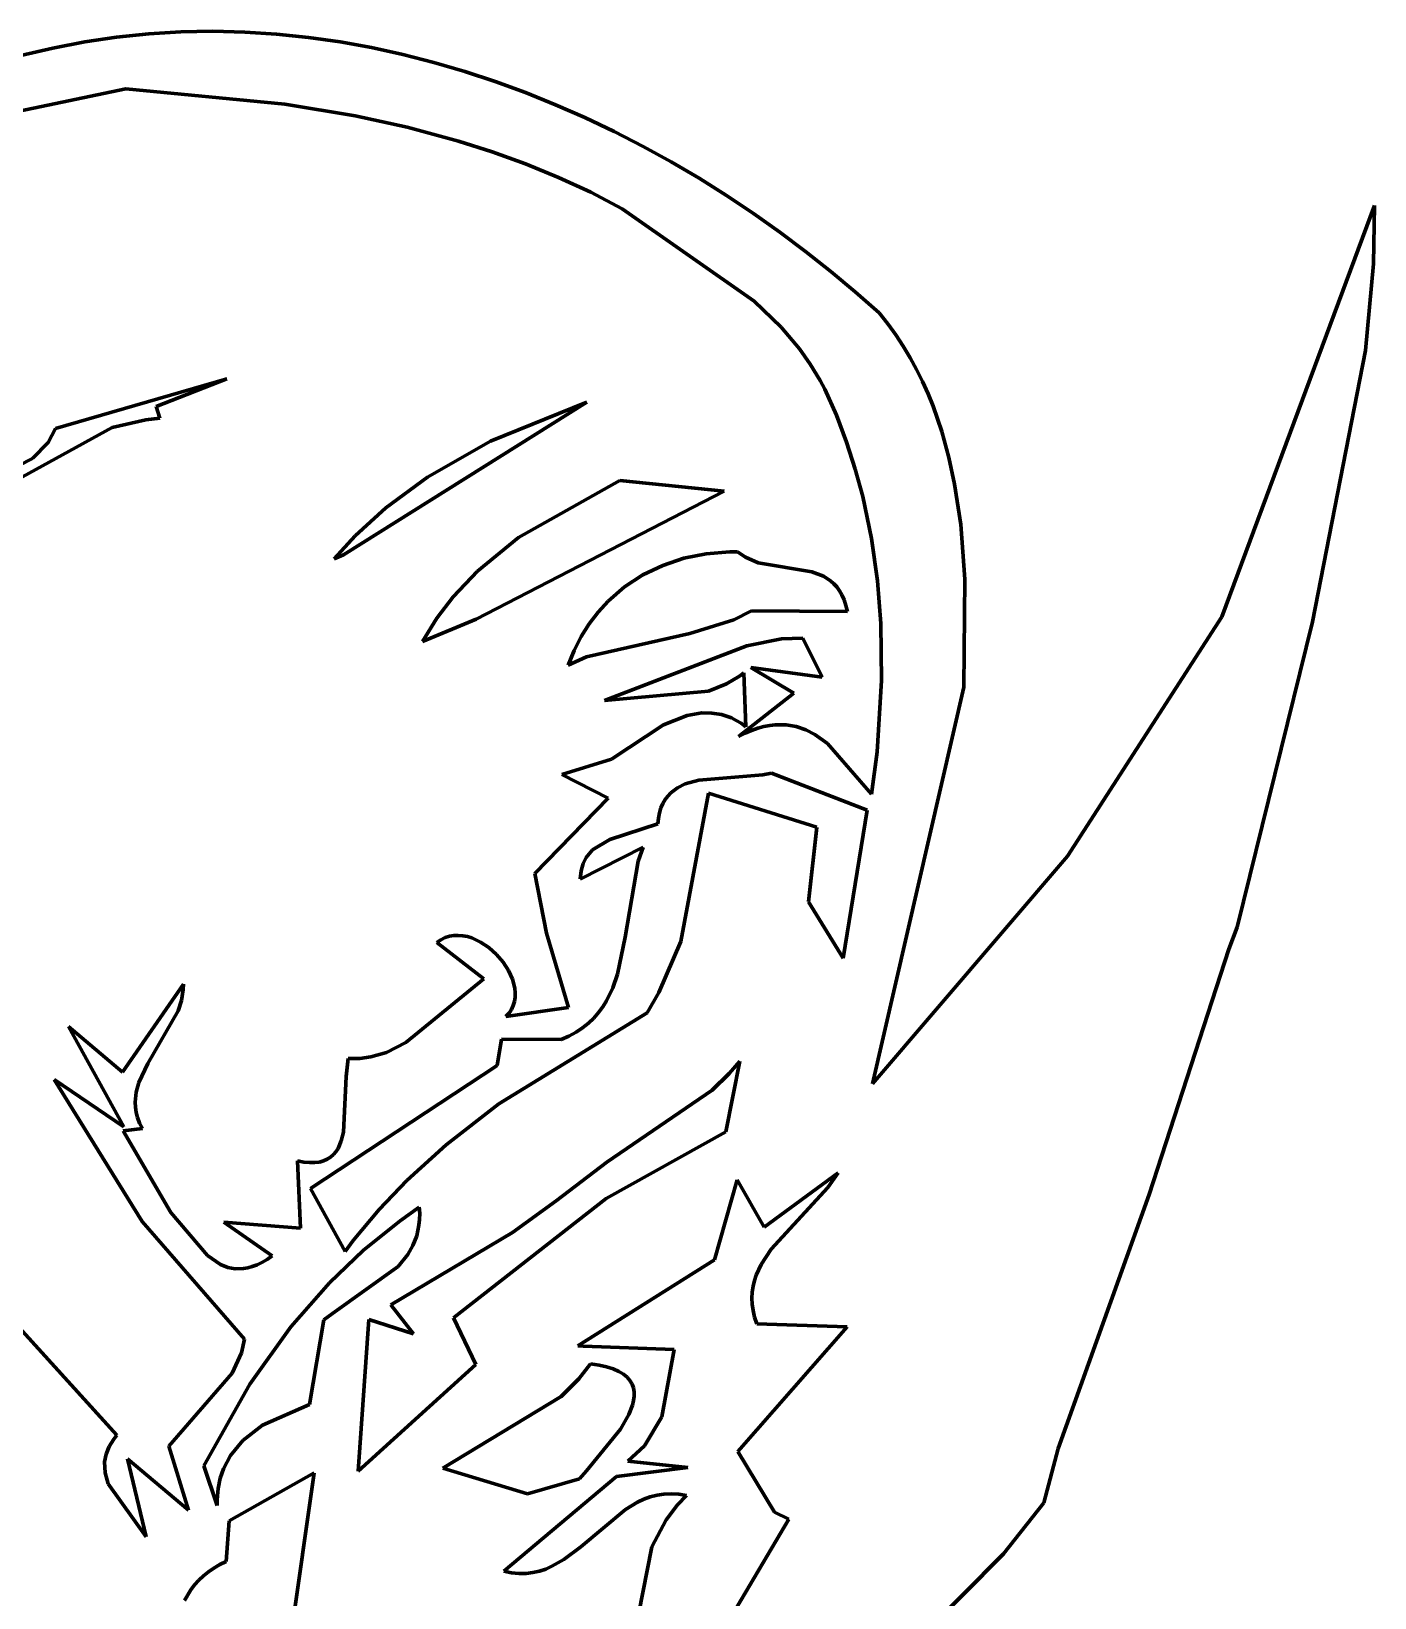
# Model space of a CAD drawing. Header units: millimetres. Extents: x 0 to 12.5, y 0 to 16.2.
# Drawn here: x 5.05 to 5.933, y 10.678 to 11.709 of the extents above; entities that cross this region are included whole.
import ezdxf

# ---------------------------------------------------------------- set-up
doc = ezdxf.new("R2010")
doc.units = ezdxf.units.MM
doc.layers.add('color#010101ff', color=7, linetype='CONTINUOUS', lineweight=100)
doc.layers.add('color#ffffffff', color=7, linetype='CONTINUOUS', lineweight=100)

msp = doc.modelspace()

# ---------------------------------------------------------------- linework, layer by layer
at = {"layer": 'color#010101ff'}
for p, q in [((5.0851, 11.7017), (5.1061, 11.7048)), ((5.1061, 11.7048), (5.1272, 11.707)), ((5.1272, 11.707), (5.1483, 11.7082)), ((5.1483, 11.7082), (5.1693, 11.7086)), ((5.1693, 11.7086), (5.1903, 11.7081)), ((5.1903, 11.7081), (5.2113, 11.7067)), ((5.2113, 11.7067), (5.2322, 11.7046)), ((5.2322, 11.7046), (5.253, 11.7016)), ((5.0431, 11.6926), (5.0641, 11.6976)), ((5.0641, 11.6976), (5.0851, 11.7017)), ((5.253, 11.7016), (5.2737, 11.6979)), ((5.2737, 11.6979), (5.2943, 11.6934)), ((5.2943, 11.6934), (5.3147, 11.6881)), ((5.3147, 11.6881), (5.335, 11.6822)), ((5.335, 11.6822), (5.355, 11.6756)), ((5.355, 11.6756), (5.3749, 11.6683)), ((5.1121, 11.6707), (5.042, 11.656)), ((5.2167, 11.6607), (5.1121, 11.6707)), ((5.3749, 11.6683), (5.3946, 11.6603)), ((5.2629, 11.653), (5.2167, 11.6607)), ((5.2971, 11.6456), (5.2629, 11.653)), ((5.3946, 11.6603), (5.414, 11.6518)), ((5.3309, 11.6364), (5.2971, 11.6456)), ((5.414, 11.6518), (5.4332, 11.6426)), ((5.3531, 11.6293), (5.3309, 11.6364)), ((5.4332, 11.6426), (5.4522, 11.6329)), ((5.4522, 11.6329), (5.4708, 11.6227)), ((5.375, 11.6214), (5.3531, 11.6293)), ((5.4708, 11.6227), (5.4891, 11.6119)), ((5.3966, 11.6125), (5.375, 11.6214)), ((5.4178, 11.6027), (5.3966, 11.6125)), ((5.4891, 11.6119), (5.5071, 11.6005)), ((5.4386, 11.5919), (5.4178, 11.6027)), ((5.5253, 11.5311), (5.4386, 11.5919)), ((5.5071, 11.6005), (5.5248, 11.5888)), ((5.8328, 11.3234), (5.9333, 11.594)), ((5.9333, 11.594), (5.9326, 11.5557)), ((5.5248, 11.5888), (5.5421, 11.5765)), ((5.5421, 11.5765), (5.5591, 11.5638)), ((5.5591, 11.5638), (5.5756, 11.5507)), ((5.5756, 11.5507), (5.5917, 11.5372)), ((5.9326, 11.5557), (5.9272, 11.4986)), ((5.5431, 11.5139), (5.5253, 11.5311)), ((5.5917, 11.5372), (5.6074, 11.5233)), ((5.6074, 11.5233), (5.6131, 11.5162)), ((5.555, 11.4997), (5.5431, 11.5139)), ((5.6131, 11.5162), (5.6184, 11.509)), ((5.6184, 11.509), (5.6233, 11.5015)), ((5.5622, 11.4896), (5.555, 11.4997)), ((5.6233, 11.5015), (5.6279, 11.4939)), ((5.9272, 11.4986), (5.8924, 11.3201)), ((5.5688, 11.4788), (5.5622, 11.4896)), ((5.6279, 11.4939), (5.6321, 11.4861)), ((5.0658, 11.4474), (5.1785, 11.4799)), ((5.1785, 11.4799), (5.1321, 11.4617)), ((5.5717, 11.4732), (5.5688, 11.4788)), ((5.6321, 11.4861), (5.636, 11.4782)), ((5.636, 11.4782), (5.6396, 11.4701)), ((5.5794, 11.456), (5.5717, 11.4732)), ((5.6396, 11.4701), (5.643, 11.462)), ((5.1321, 11.4617), (5.1344, 11.4542)), ((5.4152, 11.4646), (5.2553, 11.3643)), ((5.352, 11.439), (5.4152, 11.4646)), ((5.643, 11.462), (5.6487, 11.4453)), ((5.1032, 11.4479), (5.0161, 11.4002)), ((5.061, 11.4381), (5.0658, 11.4474)), ((5.1252, 11.4531), (5.1032, 11.4479)), ((5.1344, 11.4542), (5.1252, 11.4531)), ((5.586, 11.4384), (5.5794, 11.456)), ((5.0508, 11.4276), (5.061, 11.4381)), ((5.3104, 11.4154), (5.352, 11.439)), ((5.5918, 11.4206), (5.586, 11.4384)), ((5.6487, 11.4453), (5.6534, 11.4282)), ((5.0081, 11.4057), (5.0508, 11.4276)), ((5.6534, 11.4282), (5.6571, 11.4107)), ((5.5967, 11.4025), (5.5918, 11.4206)), ((5.283, 11.3952), (5.3104, 11.4154)), ((5.5056, 11.4061), (5.3426, 11.3219)), ((5.3704, 11.3757), (5.4369, 11.4132)), ((5.4369, 11.4132), (5.5056, 11.4061)), ((5.6571, 11.4107), (5.6611, 11.3842)), ((5.6025, 11.375), (5.5967, 11.4025)), ((5.2629, 11.3768), (5.283, 11.3952)), ((5.2491, 11.3616), (5.2629, 11.3768)), ((5.3433, 11.3535), (5.3704, 11.3757)), ((5.6064, 11.3472), (5.6025, 11.375)), ((5.6611, 11.3842), (5.6638, 11.3483)), ((5.4791, 11.362), (5.4938, 11.3649)), ((5.4938, 11.3649), (5.5092, 11.3661)), ((5.5092, 11.3661), (5.5144, 11.3662)), ((5.5144, 11.3662), (5.5195, 11.3626)), ((5.2553, 11.3643), (5.2491, 11.3616)), ((5.4521, 11.351), (5.4652, 11.3573)), ((5.4652, 11.3573), (5.4791, 11.362)), ((5.5195, 11.3626), (5.5279, 11.359)), ((5.5279, 11.359), (5.5632, 11.353)), ((5.3273, 11.3365), (5.3433, 11.3535)), ((5.4401, 11.3431), (5.4521, 11.351)), ((5.5632, 11.353), (5.5709, 11.3501)), ((5.5709, 11.3501), (5.5755, 11.3471)), ((5.5755, 11.3471), (5.5776, 11.3452)), ((5.5776, 11.3452), (5.5796, 11.3431)), ((5.6086, 11.3191), (5.6064, 11.3472)), ((5.6638, 11.3483), (5.6632, 11.2772)), ((5.3166, 11.3225), (5.3273, 11.3365)), ((5.4227, 11.3266), (5.4292, 11.3337)), ((5.4292, 11.3337), (5.4401, 11.3431)), ((5.5796, 11.3431), (5.5813, 11.3406)), ((5.5813, 11.3406), (5.5829, 11.3378)), ((5.5829, 11.3378), (5.5844, 11.3346)), ((5.5844, 11.3346), (5.5856, 11.331)), ((5.4167, 11.3188), (5.4227, 11.3266)), ((5.5236, 11.3274), (5.5119, 11.3214)), ((5.5866, 11.327), (5.5236, 11.3274)), ((5.5856, 11.331), (5.5866, 11.327)), ((5.7314, 11.1659), (5.8328, 11.3234)), ((5.3073, 11.3073), (5.3166, 11.3225)), ((5.3426, 11.3219), (5.3073, 11.3073)), ((5.4115, 11.3104), (5.4167, 11.3188)), ((5.5119, 11.3214), (5.483, 11.3124)), ((5.6091, 11.2815), (5.6086, 11.3191)), ((5.8924, 11.3201), (5.8428, 11.1193)), ((5.4069, 11.3013), (5.4115, 11.3104)), ((5.483, 11.3124), (5.415, 11.2971)), ((5.4268, 11.2684), (5.5205, 11.3044)), ((5.5205, 11.3044), (5.5433, 11.3089)), ((5.5433, 11.3089), (5.5572, 11.3095)), ((5.5572, 11.3095), (5.5701, 11.2838)), ((5.403, 11.2917), (5.4069, 11.3013)), ((5.415, 11.2971), (5.403, 11.2917)), ((5.5157, 11.2845), (5.5072, 11.2793)), ((5.5184, 11.2866), (5.5157, 11.2845)), ((5.5199, 11.2511), (5.5184, 11.2866)), ((5.5701, 11.2838), (5.523, 11.2901)), ((5.523, 11.2901), (5.5514, 11.2733)), ((5.4952, 11.2746), (5.4268, 11.2684)), ((5.5072, 11.2793), (5.4952, 11.2746)), ((5.5514, 11.2733), (5.515, 11.2448)), ((5.6632, 11.2772), (5.6031, 11.0163)), ((5.6061, 11.2347), (5.6091, 11.2815)), ((5.4315, 11.2298), (5.4656, 11.2524)), ((5.4656, 11.2524), (5.4813, 11.2586)), ((5.4813, 11.2586), (5.4909, 11.2602)), ((5.4909, 11.2602), (5.4974, 11.2601)), ((5.4974, 11.2601), (5.5038, 11.2591)), ((5.5038, 11.2591), (5.5103, 11.2569)), ((5.5103, 11.2569), (5.5135, 11.2553)), ((5.5135, 11.2553), (5.5167, 11.2534)), ((5.5167, 11.2534), (5.5199, 11.2511)), ((5.5277, 11.2501), (5.5316, 11.2512)), ((5.5316, 11.2512), (5.5355, 11.2519)), ((5.5355, 11.2519), (5.5392, 11.2524)), ((5.5392, 11.2524), (5.5463, 11.2523)), ((5.5463, 11.2523), (5.553, 11.2512)), ((5.553, 11.2512), (5.5592, 11.2491)), ((5.515, 11.2448), (5.5193, 11.2469)), ((5.5193, 11.2469), (5.5236, 11.2487)), ((5.5236, 11.2487), (5.5277, 11.2501)), ((5.5592, 11.2491), (5.5652, 11.2461)), ((5.5652, 11.2461), (5.5735, 11.2402)), ((5.5735, 11.2402), (5.6025, 11.2068)), ((5.6025, 11.2068), (5.6061, 11.2347)), ((5.3988, 11.2197), (5.4315, 11.2298)), ((5.5367, 11.2206), (5.531, 11.2196)), ((5.5995, 11.1963), (5.5367, 11.2206)), ((5.4293, 11.2042), (5.3988, 11.2197)), ((5.4749, 11.211), (5.4704, 11.2076)), ((5.48, 11.2135), (5.4749, 11.211)), ((5.4888, 11.2161), (5.48, 11.2135)), ((5.531, 11.2196), (5.4888, 11.2161)), ((5.381, 11.1546), (5.4293, 11.2042)), ((5.4653, 11.2006), (5.464, 11.1977)), ((5.4667, 11.2032), (5.4653, 11.2006)), ((5.4685, 11.2055), (5.4667, 11.2032)), ((5.4704, 11.2076), (5.4685, 11.2055)), ((5.4771, 11.1098), (5.4952, 11.2075)), ((5.4952, 11.2075), (5.5664, 11.185)), ((5.4623, 11.191), (5.4619, 11.1872)), ((5.463, 11.1946), (5.4623, 11.191)), ((5.464, 11.1977), (5.463, 11.1946)), ((5.5839, 11.0989), (5.5995, 11.1963)), ((5.4619, 11.1872), (5.4303, 11.177)), ((5.5664, 11.185), (5.561, 11.136)), ((5.4109, 11.1508), (5.4522, 11.172)), ((5.4189, 11.1702), (5.4148, 11.1652)), ((5.4303, 11.177), (5.4189, 11.1702)), ((5.4522, 11.172), (5.449, 11.1628)), ((5.4128, 11.1611), (5.4115, 11.1563)), ((5.4148, 11.1652), (5.4128, 11.1611)), ((5.449, 11.1628), (5.4405, 11.1128)), ((5.6031, 11.0163), (5.7314, 11.1659)), ((5.3887, 11.1154), (5.381, 11.1546)), ((5.4115, 11.1563), (5.4109, 11.1508)), ((5.561, 11.136), (5.5839, 11.0989)), ((5.8428, 11.1193), (5.8375, 11.1048)), ((5.3167, 11.1092), (5.3193, 11.111)), ((5.3475, 11.0854), (5.3167, 11.1092)), ((5.3193, 11.111), (5.3221, 11.1124)), ((5.3221, 11.1124), (5.3249, 11.1133)), ((5.3249, 11.1133), (5.3278, 11.1138)), ((5.3278, 11.1138), (5.3307, 11.1139)), ((5.3307, 11.1139), (5.3337, 11.1137)), ((5.3337, 11.1137), (5.3367, 11.1131)), ((5.3367, 11.1131), (5.3396, 11.1122)), ((5.3396, 11.1122), (5.3454, 11.1095)), ((5.3454, 11.1095), (5.3509, 11.1059)), ((5.4032, 11.0664), (5.3887, 11.1154)), ((5.4405, 11.1128), (5.4354, 11.0884)), ((5.4627, 11.0764), (5.4771, 11.1098)), ((5.3509, 11.1059), (5.3558, 11.1014)), ((5.3558, 11.1014), (5.3602, 11.0963)), ((5.8375, 11.1048), (5.7851, 10.9434)), ((5.3602, 11.0963), (5.3638, 11.0908)), ((5.3638, 11.0908), (5.3664, 11.085)), ((5.4354, 11.0884), (5.4323, 11.0793)), ((5.11, 11.0239), (5.15, 11.0818)), ((5.1499, 11.0782), (5.1488, 11.0711)), ((5.15, 11.0818), (5.1499, 11.0782)), ((5.2962, 11.0434), (5.3475, 11.0854)), ((5.3664, 11.085), (5.3679, 11.0791)), ((5.3679, 11.0791), (5.3681, 11.0762)), ((5.3681, 11.0762), (5.3681, 11.0733)), ((5.4323, 11.0793), (5.4282, 11.0709)), ((5.4549, 11.063), (5.4627, 11.0764)), ((5.1488, 11.0711), (5.1466, 11.0643)), ((5.362, 11.0605), (5.4032, 11.0664)), ((5.3669, 11.0678), (5.3657, 11.0652)), ((5.3677, 11.0705), (5.3669, 11.0678)), ((5.3681, 11.0733), (5.3677, 11.0705)), ((5.4257, 11.0669), (5.4229, 11.0631)), ((5.4282, 11.0709), (5.4257, 11.0669)), ((5.1466, 11.0643), (5.1266, 11.0296)), ((5.3573, 11.0032), (5.4549, 11.063)), ((5.3641, 11.0627), (5.362, 11.0605)), ((5.3657, 11.0652), (5.3641, 11.0627)), ((5.4163, 11.0562), (5.4125, 11.0531)), ((5.4198, 11.0595), (5.4163, 11.0562)), ((5.4229, 11.0631), (5.4198, 11.0595)), ((5.1109, 10.9879), (5.0745, 11.054)), ((5.0745, 11.054), (5.11, 11.0239)), ((5.3592, 11.0457), (5.3564, 11.0283)), ((5.3983, 11.0454), (5.3592, 11.0457)), ((5.4035, 11.0477), (5.3983, 11.0454)), ((5.4082, 11.0503), (5.4035, 11.0477)), ((5.4125, 11.0531), (5.4082, 11.0503)), ((5.2732, 11.0339), (5.2835, 11.0369)), ((5.2835, 11.0369), (5.2962, 11.0434)), ((5.1266, 11.0296), (5.1207, 11.0172)), ((5.3564, 11.0283), (5.2335, 10.9474)), ((5.2571, 11.0211), (5.2583, 11.0329)), ((5.2583, 11.0329), (5.2659, 11.0329)), ((5.2659, 11.0329), (5.2732, 11.0339)), ((5.5067, 10.9847), (5.5158, 11.0312)), ((5.5158, 11.0312), (5.5089, 11.0231)), ((5.1228, 10.9256), (5.0649, 11.019)), ((5.0649, 11.019), (5.1109, 10.9879)), ((5.1207, 11.0172), (5.1189, 11.0108)), ((5.2553, 10.9845), (5.2571, 11.0211)), ((5.5089, 11.0231), (5.4976, 11.012)), ((5.1189, 11.0108), (5.1183, 11.0042)), ((5.1183, 11.0042), (5.1185, 11.0009)), ((5.4976, 11.012), (5.4285, 10.9648)), ((5.1185, 11.0009), (5.119, 10.9974)), ((5.119, 10.9974), (5.1199, 10.994)), ((5.1199, 10.994), (5.1212, 10.9904)), ((5.3227, 10.9762), (5.3573, 11.0032)), ((4.9255, 10.9837), (5.1063, 10.7852)), ((5.123, 10.9868), (5.1103, 10.9854)), ((5.1103, 10.9854), (5.1417, 10.9317)), ((5.1212, 10.9904), (5.123, 10.9868)), ((5.2538, 10.9788), (5.2553, 10.9845)), ((5.4279, 10.9409), (5.5067, 10.9847)), ((5.2503, 10.9716), (5.2517, 10.9738)), ((5.2517, 10.9738), (5.2538, 10.9788)), ((5.2968, 10.9526), (5.3227, 10.9762)), ((5.2269, 10.9212), (5.2251, 10.9655)), ((5.2251, 10.9655), (5.2292, 10.9648)), ((5.2292, 10.9648), (5.233, 10.9644)), ((5.233, 10.9644), (5.2364, 10.9644)), ((5.2364, 10.9644), (5.2395, 10.9648)), ((5.2395, 10.9648), (5.2422, 10.9656)), ((5.2422, 10.9656), (5.2446, 10.9666)), ((5.2446, 10.9666), (5.2468, 10.968)), ((5.2468, 10.968), (5.2487, 10.9697)), ((5.2487, 10.9697), (5.2503, 10.9716)), ((5.4285, 10.9648), (5.3951, 10.9392)), ((5.2787, 10.9335), (5.2968, 10.9526)), ((5.5142, 10.9531), (5.4993, 10.9004)), ((5.5318, 10.922), (5.5142, 10.9531)), ((5.5806, 10.9576), (5.5318, 10.922)), ((5.5737, 10.948), (5.5806, 10.9576)), ((5.2335, 10.9474), (5.2563, 10.9059)), ((5.5365, 10.9076), (5.5737, 10.948)), ((5.7851, 10.9434), (5.7252, 10.7764)), ((5.2617, 10.9131), (5.2787, 10.9335)), ((5.3051, 10.9351), (5.2925, 10.9262)), ((5.3054, 10.9309), (5.3051, 10.9351)), ((5.3275, 10.8623), (5.4279, 10.9409)), ((5.3951, 10.9392), (5.3664, 10.9185)), ((5.1901, 10.8482), (5.1228, 10.9256)), ((5.1417, 10.9317), (5.1658, 10.9034)), ((5.2084, 10.903), (5.1765, 10.9253)), ((5.1765, 10.9253), (5.2269, 10.9212)), ((5.2925, 10.9262), (5.2684, 10.9068)), ((5.3034, 10.9162), (5.3049, 10.9232)), ((5.3049, 10.9232), (5.3053, 10.927)), ((5.3053, 10.927), (5.3054, 10.9309)), ((5.2563, 10.9059), (5.2617, 10.9131)), ((5.3664, 10.9185), (5.2863, 10.8709)), ((5.3009, 10.9098), (5.3034, 10.9162)), ((5.1658, 10.9034), (5.1744, 10.8973)), ((5.205, 10.9007), (5.2084, 10.903)), ((5.2684, 10.9068), (5.2461, 10.8854)), ((5.2911, 10.896), (5.2975, 10.9039)), ((5.2975, 10.9039), (5.3009, 10.9098)), ((5.5299, 10.8975), (5.5365, 10.9076)), ((5.1744, 10.8973), (5.1791, 10.8955)), ((5.1791, 10.8955), (5.1841, 10.8945)), ((5.1841, 10.8945), (5.1895, 10.8947)), ((5.1895, 10.8947), (5.1924, 10.8952)), ((5.1924, 10.8952), (5.1953, 10.896)), ((5.1953, 10.896), (5.1984, 10.8972)), ((5.1984, 10.8972), (5.2016, 10.8987)), ((5.2016, 10.8987), (5.205, 10.9007)), ((5.248, 10.8651), (5.2911, 10.896)), ((5.4993, 10.9004), (5.4094, 10.8438)), ((5.5267, 10.8905), (5.5299, 10.8975)), ((5.2461, 10.8854), (5.2207, 10.8565)), ((5.524, 10.8793), (5.5246, 10.8831)), ((5.5246, 10.8831), (5.5255, 10.8869)), ((5.5255, 10.8869), (5.5267, 10.8905)), ((5.2863, 10.8709), (5.3013, 10.8518)), ((5.5238, 10.8753), (5.524, 10.8793)), ((5.524, 10.8713), (5.5238, 10.8753)), ((5.5246, 10.8671), (5.524, 10.8713)), ((5.233, 10.8053), (5.2424, 10.8611)), ((5.2424, 10.8611), (5.248, 10.8651)), ((5.2719, 10.8613), (5.2648, 10.7614)), ((5.3013, 10.8518), (5.2719, 10.8613)), ((5.3423, 10.8317), (5.3275, 10.8623)), ((5.5256, 10.8628), (5.5246, 10.8671)), ((5.5271, 10.8584), (5.5256, 10.8628)), ((5.2207, 10.8565), (5.1937, 10.8188)), ((5.5145, 10.7744), (5.5865, 10.8565)), ((5.5865, 10.8565), (5.5271, 10.8584)), ((5.1821, 10.8259), (5.1882, 10.8393)), ((5.1882, 10.8393), (5.1901, 10.8482)), ((5.4094, 10.8438), (5.4129, 10.8436)), ((5.4129, 10.8436), (5.4727, 10.8414)), ((5.4727, 10.8414), (5.4645, 10.7972)), ((5.2648, 10.7614), (5.3423, 10.8317)), ((5.4177, 10.8321), (5.41, 10.8221)), ((5.4233, 10.8312), (5.4177, 10.8321)), ((5.4283, 10.83), (5.4233, 10.8312)), ((5.4326, 10.8287), (5.4283, 10.83)), ((5.1405, 10.7779), (5.1821, 10.8259)), ((5.1937, 10.8188), (5.1635, 10.765)), ((5.41, 10.8221), (5.3983, 10.8105)), ((5.4363, 10.827), (5.4326, 10.8287)), ((5.4393, 10.8252), (5.4363, 10.827)), ((5.4417, 10.8232), (5.4393, 10.8252)), ((5.4436, 10.821), (5.4417, 10.8232)), ((5.445, 10.8187), (5.4436, 10.821)), ((5.4459, 10.8162), (5.445, 10.8187)), ((5.3983, 10.8105), (5.3206, 10.7635)), ((5.4464, 10.8135), (5.4459, 10.8162)), ((5.446, 10.8079), (5.4464, 10.8108)), ((5.4464, 10.8108), (5.4464, 10.8135)), ((5.2019, 10.7917), (5.233, 10.8053)), ((5.4373, 10.7892), (5.4428, 10.7988)), ((5.4428, 10.7988), (5.4453, 10.8049)), ((5.4453, 10.8049), (5.446, 10.8079)), ((5.189, 10.7816), (5.2019, 10.7917)), ((5.415, 10.7616), (5.4373, 10.7892)), ((5.4645, 10.7972), (5.4532, 10.7781)), ((5.1011, 10.7776), (5.0992, 10.7726)), ((5.1043, 10.7826), (5.1011, 10.7776)), ((5.1063, 10.7852), (5.1043, 10.7826)), ((5.1534, 10.7359), (5.1405, 10.7779)), ((5.1809, 10.7717), (5.189, 10.7816)), ((5.4532, 10.7781), (5.4423, 10.768)), ((5.0992, 10.7726), (5.0982, 10.7676)), ((5.0982, 10.7676), (5.0985, 10.7603)), ((5.1254, 10.7182), (5.1132, 10.7696)), ((5.1132, 10.7696), (5.1534, 10.7359)), ((5.1764, 10.7631), (5.1809, 10.7717)), ((5.4423, 10.768), (5.4816, 10.7639)), ((5.5386, 10.7346), (5.5145, 10.7744)), ((5.7252, 10.7764), (5.7157, 10.7407)), ((5.0985, 10.7603), (5.1005, 10.7531)), ((5.1635, 10.765), (5.1722, 10.7388)), ((5.1728, 10.75), (5.1742, 10.7568)), ((5.1742, 10.7568), (5.1764, 10.7631)), ((5.2359, 10.7603), (5.18, 10.7289)), ((5.2174, 10.6298), (5.2359, 10.7603)), ((5.3206, 10.7635), (5.3762, 10.7465)), ((5.4347, 10.758), (5.3607, 10.6957)), ((5.4105, 10.7564), (5.415, 10.7616)), ((5.4816, 10.7639), (5.4347, 10.758)), ((5.1005, 10.7531), (5.1254, 10.7182)), ((5.1722, 10.7426), (5.1728, 10.75)), ((5.3762, 10.7465), (5.4105, 10.7564)), ((5.4614, 10.7457), (5.466, 10.7464)), ((5.466, 10.7464), (5.4707, 10.7466)), ((5.4707, 10.7466), (5.4757, 10.7464)), ((5.4757, 10.7464), (5.4808, 10.7455)), ((5.1722, 10.7388), (5.1722, 10.7426)), ((5.4113, 10.7118), (5.4406, 10.7363)), ((5.4406, 10.7363), (5.4486, 10.741)), ((5.4486, 10.741), (5.4527, 10.743)), ((5.4527, 10.743), (5.457, 10.7445)), ((5.457, 10.7445), (5.4614, 10.7457)), ((5.4749, 10.7393), (5.4674, 10.7294)), ((5.4808, 10.7455), (5.4749, 10.7393)), ((5.7157, 10.7407), (5.6892, 10.707)), ((5.18, 10.7289), (5.1781, 10.702)), ((5.4674, 10.7294), (5.4581, 10.7117)), ((5.4916, 10.6343), (5.5481, 10.7298)), ((5.5481, 10.7298), (5.5386, 10.7346)), ((5.4001, 10.7034), (5.4113, 10.7118)), ((5.4581, 10.7117), (5.4431, 10.6365)), ((5.6892, 10.707), (5.5738, 10.5911)), ((5.1664, 10.6952), (5.1631, 10.6926)), ((5.17, 10.6977), (5.1664, 10.6952)), ((5.1739, 10.7), (5.17, 10.6977)), ((5.1781, 10.702), (5.1739, 10.7)), ((5.3607, 10.6957), (5.3658, 10.6946)), ((5.3797, 10.6947), (5.3841, 10.6957)), ((5.3841, 10.6957), (5.3882, 10.6971)), ((5.3882, 10.6971), (5.3923, 10.6989)), ((5.3923, 10.6989), (5.4001, 10.7034)), ((5.1573, 10.6867), (5.1549, 10.6834)), ((5.1601, 10.6897), (5.1573, 10.6867)), ((5.1631, 10.6926), (5.1601, 10.6897)), ((5.3658, 10.6946), (5.3706, 10.6941)), ((5.3706, 10.6941), (5.3753, 10.6942)), ((5.3753, 10.6942), (5.3797, 10.6947)), ((5.1549, 10.6834), (5.1507, 10.6765))]:
    msp.add_line(p, q, dxfattribs=at)
at = {"layer": 'color#ffffffff'}
for p, q in [((5.1061, 11.7048), (5.0851, 11.7017)), ((5.1272, 11.707), (5.1061, 11.7048)), ((5.1483, 11.7082), (5.1272, 11.707)), ((5.1693, 11.7086), (5.1483, 11.7082)), ((5.1903, 11.7081), (5.1693, 11.7086)), ((5.2113, 11.7067), (5.1903, 11.7081)), ((5.2322, 11.7046), (5.2113, 11.7067)), ((5.253, 11.7016), (5.2322, 11.7046)), ((5.0641, 11.6976), (5.0431, 11.6926)), ((5.0851, 11.7017), (5.0641, 11.6976)), ((5.2737, 11.6979), (5.253, 11.7016)), ((5.2943, 11.6934), (5.2737, 11.6979)), ((5.3147, 11.6881), (5.2943, 11.6934)), ((5.335, 11.6822), (5.3147, 11.6881)), ((5.355, 11.6756), (5.335, 11.6822)), ((5.3749, 11.6683), (5.355, 11.6756)), ((5.042, 11.656), (5.1121, 11.6707)), ((5.1121, 11.6707), (5.2167, 11.6607)), ((5.3946, 11.6603), (5.3749, 11.6683)), ((5.2167, 11.6607), (5.2629, 11.653)), ((5.2629, 11.653), (5.2971, 11.6456)), ((5.414, 11.6518), (5.3946, 11.6603)), ((5.2971, 11.6456), (5.3309, 11.6364)), ((5.4332, 11.6426), (5.414, 11.6518)), ((5.3309, 11.6364), (5.3531, 11.6293)), ((5.4522, 11.6329), (5.4332, 11.6426)), ((5.4708, 11.6227), (5.4522, 11.6329)), ((5.3531, 11.6293), (5.375, 11.6214)), ((5.4891, 11.6119), (5.4708, 11.6227)), ((5.375, 11.6214), (5.3966, 11.6125)), ((5.3966, 11.6125), (5.4178, 11.6027)), ((5.5071, 11.6005), (5.4891, 11.6119)), ((5.4178, 11.6027), (5.4386, 11.5919)), ((5.4386, 11.5919), (5.5253, 11.5311)), ((5.5248, 11.5888), (5.5071, 11.6005)), ((5.9333, 11.594), (5.8328, 11.3234)), ((5.9326, 11.5557), (5.9333, 11.594)), ((5.5421, 11.5765), (5.5248, 11.5888)), ((5.5591, 11.5638), (5.5421, 11.5765)), ((5.5756, 11.5507), (5.5591, 11.5638)), ((5.5917, 11.5372), (5.5756, 11.5507)), ((5.9272, 11.4986), (5.9326, 11.5557)), ((5.5253, 11.5311), (5.5431, 11.5139)), ((5.6074, 11.5233), (5.5917, 11.5372)), ((5.6131, 11.5162), (5.6074, 11.5233)), ((5.5431, 11.5139), (5.555, 11.4997)), ((5.6184, 11.509), (5.6131, 11.5162)), ((5.6233, 11.5015), (5.6184, 11.509)), ((5.555, 11.4997), (5.5622, 11.4896)), ((5.6279, 11.4939), (5.6233, 11.5015)), ((5.8924, 11.3201), (5.9272, 11.4986)), ((5.5622, 11.4896), (5.5688, 11.4788)), ((5.6321, 11.4861), (5.6279, 11.4939)), ((5.1785, 11.4799), (5.0658, 11.4474)), ((5.1321, 11.4617), (5.1785, 11.4799)), ((5.5688, 11.4788), (5.5717, 11.4732)), ((5.636, 11.4782), (5.6321, 11.4861)), ((5.6396, 11.4701), (5.636, 11.4782)), ((5.5717, 11.4732), (5.5794, 11.456)), ((5.643, 11.462), (5.6396, 11.4701)), ((5.1344, 11.4542), (5.1321, 11.4617)), ((5.2553, 11.3643), (5.4152, 11.4646)), ((5.4152, 11.4646), (5.352, 11.439)), ((5.6487, 11.4453), (5.643, 11.462)), ((5.0161, 11.4002), (5.1032, 11.4479)), ((5.0658, 11.4474), (5.061, 11.4381)), ((5.1032, 11.4479), (5.1252, 11.4531)), ((5.1252, 11.4531), (5.1344, 11.4542)), ((5.5794, 11.456), (5.586, 11.4384)), ((5.061, 11.4381), (5.0508, 11.4276)), ((5.352, 11.439), (5.3104, 11.4154)), ((5.586, 11.4384), (5.5918, 11.4206)), ((5.6534, 11.4282), (5.6487, 11.4453)), ((5.0508, 11.4276), (5.0081, 11.4057)), ((5.6571, 11.4107), (5.6534, 11.4282)), ((5.5918, 11.4206), (5.5967, 11.4025)), ((5.3104, 11.4154), (5.283, 11.3952)), ((5.3426, 11.3219), (5.5056, 11.4061)), ((5.4369, 11.4132), (5.3704, 11.3757)), ((5.5056, 11.4061), (5.4369, 11.4132)), ((5.6611, 11.3842), (5.6571, 11.4107)), ((5.5967, 11.4025), (5.6025, 11.375)), ((5.283, 11.3952), (5.2629, 11.3768)), ((5.2629, 11.3768), (5.2491, 11.3616)), ((5.3704, 11.3757), (5.3433, 11.3535)), ((5.6025, 11.375), (5.6064, 11.3472)), ((5.6638, 11.3483), (5.6611, 11.3842)), ((5.4938, 11.3649), (5.4791, 11.362)), ((5.5092, 11.3661), (5.4938, 11.3649)), ((5.5144, 11.3662), (5.5092, 11.3661)), ((5.5195, 11.3626), (5.5144, 11.3662)), ((5.2491, 11.3616), (5.2553, 11.3643)), ((5.4652, 11.3573), (5.4521, 11.351)), ((5.4791, 11.362), (5.4652, 11.3573)), ((5.5279, 11.359), (5.5195, 11.3626)), ((5.5632, 11.353), (5.5279, 11.359)), ((5.3433, 11.3535), (5.3273, 11.3365)), ((5.4521, 11.351), (5.4401, 11.3431)), ((5.5709, 11.3501), (5.5632, 11.353)), ((5.5755, 11.3471), (5.5709, 11.3501)), ((5.5776, 11.3452), (5.5755, 11.3471)), ((5.5796, 11.3431), (5.5776, 11.3452)), ((5.6064, 11.3472), (5.6086, 11.3191)), ((5.6632, 11.2772), (5.6638, 11.3483)), ((5.3273, 11.3365), (5.3166, 11.3225)), ((5.4292, 11.3337), (5.4227, 11.3266)), ((5.4401, 11.3431), (5.4292, 11.3337)), ((5.5813, 11.3406), (5.5796, 11.3431)), ((5.5829, 11.3378), (5.5813, 11.3406)), ((5.5844, 11.3346), (5.5829, 11.3378)), ((5.5856, 11.331), (5.5844, 11.3346)), ((5.4227, 11.3266), (5.4167, 11.3188)), ((5.5119, 11.3214), (5.5236, 11.3274)), ((5.5236, 11.3274), (5.5866, 11.327)), ((5.5866, 11.327), (5.5856, 11.331)), ((5.8328, 11.3234), (5.7314, 11.1659)), ((5.3166, 11.3225), (5.3073, 11.3073)), ((5.3073, 11.3073), (5.3426, 11.3219)), ((5.4167, 11.3188), (5.4115, 11.3104)), ((5.483, 11.3124), (5.5119, 11.3214)), ((5.6086, 11.3191), (5.6091, 11.2815)), ((5.8428, 11.1193), (5.8924, 11.3201)), ((5.4115, 11.3104), (5.4069, 11.3013)), ((5.415, 11.2971), (5.483, 11.3124)), ((5.5205, 11.3044), (5.4268, 11.2684)), ((5.5433, 11.3089), (5.5205, 11.3044)), ((5.5572, 11.3095), (5.5433, 11.3089)), ((5.5701, 11.2838), (5.5572, 11.3095)), ((5.4069, 11.3013), (5.403, 11.2917)), ((5.403, 11.2917), (5.415, 11.2971)), ((5.5072, 11.2793), (5.5157, 11.2845)), ((5.5157, 11.2845), (5.5184, 11.2866)), ((5.5184, 11.2866), (5.5199, 11.2511)), ((5.5514, 11.2733), (5.523, 11.2901)), ((5.523, 11.2901), (5.5701, 11.2838)), ((5.4268, 11.2684), (5.4952, 11.2746)), ((5.4952, 11.2746), (5.5072, 11.2793)), ((5.515, 11.2448), (5.5514, 11.2733)), ((5.6031, 11.0163), (5.6632, 11.2772)), ((5.6091, 11.2815), (5.6061, 11.2347)), ((5.4656, 11.2524), (5.4315, 11.2298)), ((5.4813, 11.2586), (5.4656, 11.2524)), ((5.4909, 11.2602), (5.4813, 11.2586)), ((5.4974, 11.2601), (5.4909, 11.2602)), ((5.5038, 11.2591), (5.4974, 11.2601)), ((5.5103, 11.2569), (5.5038, 11.2591)), ((5.5135, 11.2553), (5.5103, 11.2569)), ((5.5167, 11.2534), (5.5135, 11.2553)), ((5.5199, 11.2511), (5.5167, 11.2534)), ((5.5316, 11.2512), (5.5277, 11.2501)), ((5.5355, 11.2519), (5.5316, 11.2512)), ((5.5392, 11.2524), (5.5355, 11.2519)), ((5.5463, 11.2523), (5.5392, 11.2524)), ((5.553, 11.2512), (5.5463, 11.2523)), ((5.5592, 11.2491), (5.553, 11.2512)), ((5.5193, 11.2469), (5.515, 11.2448)), ((5.5236, 11.2487), (5.5193, 11.2469)), ((5.5277, 11.2501), (5.5236, 11.2487)), ((5.5652, 11.2461), (5.5592, 11.2491)), ((5.5735, 11.2402), (5.5652, 11.2461)), ((5.6025, 11.2068), (5.5735, 11.2402)), ((5.6061, 11.2347), (5.6025, 11.2068)), ((5.4315, 11.2298), (5.3988, 11.2197)), ((5.531, 11.2196), (5.5367, 11.2206)), ((5.5367, 11.2206), (5.5995, 11.1963)), ((5.3988, 11.2197), (5.4293, 11.2042)), ((5.4704, 11.2076), (5.4749, 11.211)), ((5.4749, 11.211), (5.48, 11.2135)), ((5.48, 11.2135), (5.4888, 11.2161)), ((5.4888, 11.2161), (5.531, 11.2196)), ((5.4293, 11.2042), (5.381, 11.1546)), ((5.464, 11.1977), (5.4653, 11.2006)), ((5.4653, 11.2006), (5.4667, 11.2032)), ((5.4667, 11.2032), (5.4685, 11.2055)), ((5.4685, 11.2055), (5.4704, 11.2076)), ((5.4952, 11.2075), (5.4771, 11.1098)), ((5.5664, 11.185), (5.4952, 11.2075)), ((5.4619, 11.1872), (5.4623, 11.191)), ((5.4623, 11.191), (5.463, 11.1946)), ((5.463, 11.1946), (5.464, 11.1977)), ((5.5995, 11.1963), (5.5839, 11.0989)), ((5.4303, 11.177), (5.4619, 11.1872)), ((5.561, 11.136), (5.5664, 11.185)), ((5.4522, 11.172), (5.4109, 11.1508)), ((5.4148, 11.1652), (5.4189, 11.1702)), ((5.4189, 11.1702), (5.4303, 11.177)), ((5.449, 11.1628), (5.4522, 11.172)), ((5.4115, 11.1563), (5.4128, 11.1611)), ((5.4128, 11.1611), (5.4148, 11.1652)), ((5.4405, 11.1128), (5.449, 11.1628)), ((5.7314, 11.1659), (5.6031, 11.0163)), ((5.381, 11.1546), (5.3887, 11.1154)), ((5.4109, 11.1508), (5.4115, 11.1563)), ((5.5839, 11.0989), (5.561, 11.136)), ((5.8375, 11.1048), (5.8428, 11.1193)), ((5.3193, 11.111), (5.3167, 11.1092)), ((5.3167, 11.1092), (5.3475, 11.0854)), ((5.3221, 11.1124), (5.3193, 11.111)), ((5.3249, 11.1133), (5.3221, 11.1124)), ((5.3278, 11.1138), (5.3249, 11.1133)), ((5.3307, 11.1139), (5.3278, 11.1138)), ((5.3337, 11.1137), (5.3307, 11.1139)), ((5.3367, 11.1131), (5.3337, 11.1137)), ((5.3396, 11.1122), (5.3367, 11.1131)), ((5.3454, 11.1095), (5.3396, 11.1122)), ((5.3509, 11.1059), (5.3454, 11.1095)), ((5.3887, 11.1154), (5.4032, 11.0664)), ((5.4354, 11.0884), (5.4405, 11.1128)), ((5.4771, 11.1098), (5.4627, 11.0764)), ((5.3558, 11.1014), (5.3509, 11.1059)), ((5.3602, 11.0963), (5.3558, 11.1014)), ((5.7851, 10.9434), (5.8375, 11.1048)), ((5.3638, 11.0908), (5.3602, 11.0963)), ((5.3664, 11.085), (5.3638, 11.0908)), ((5.4323, 11.0793), (5.4354, 11.0884)), ((5.15, 11.0818), (5.11, 11.0239)), ((5.1488, 11.0711), (5.1499, 11.0782)), ((5.1499, 11.0782), (5.15, 11.0818)), ((5.3475, 11.0854), (5.2962, 11.0434)), ((5.3679, 11.0791), (5.3664, 11.085)), ((5.3681, 11.0762), (5.3679, 11.0791)), ((5.3681, 11.0733), (5.3681, 11.0762)), ((5.4282, 11.0709), (5.4323, 11.0793)), ((5.4627, 11.0764), (5.4549, 11.063)), ((5.1466, 11.0643), (5.1488, 11.0711)), ((5.4032, 11.0664), (5.362, 11.0605)), ((5.3657, 11.0652), (5.3669, 11.0678)), ((5.3669, 11.0678), (5.3677, 11.0705)), ((5.3677, 11.0705), (5.3681, 11.0733)), ((5.4229, 11.0631), (5.4257, 11.0669)), ((5.4257, 11.0669), (5.4282, 11.0709)), ((5.1266, 11.0296), (5.1466, 11.0643)), ((5.4549, 11.063), (5.3573, 11.0032)), ((5.362, 11.0605), (5.3641, 11.0627)), ((5.3641, 11.0627), (5.3657, 11.0652)), ((5.4125, 11.0531), (5.4163, 11.0562)), ((5.4163, 11.0562), (5.4198, 11.0595)), ((5.4198, 11.0595), (5.4229, 11.0631)), ((5.11, 11.0239), (5.0745, 11.054)), ((5.0745, 11.054), (5.1109, 10.9879)), ((5.3564, 11.0283), (5.3592, 11.0457)), ((5.3592, 11.0457), (5.3983, 11.0454)), ((5.3983, 11.0454), (5.4035, 11.0477)), ((5.4035, 11.0477), (5.4082, 11.0503)), ((5.4082, 11.0503), (5.4125, 11.0531)), ((5.2835, 11.0369), (5.2732, 11.0339)), ((5.2962, 11.0434), (5.2835, 11.0369)), ((5.1207, 11.0172), (5.1266, 11.0296)), ((5.2335, 10.9474), (5.3564, 11.0283)), ((5.2583, 11.0329), (5.2571, 11.0211)), ((5.2659, 11.0329), (5.2583, 11.0329)), ((5.2732, 11.0339), (5.2659, 11.0329)), ((5.5158, 11.0312), (5.5067, 10.9847)), ((5.5089, 11.0231), (5.5158, 11.0312)), ((5.1109, 10.9879), (5.0649, 11.019)), ((5.0649, 11.019), (5.1228, 10.9256)), ((5.1189, 11.0108), (5.1207, 11.0172)), ((5.2571, 11.0211), (5.2553, 10.9845)), ((5.4976, 11.012), (5.5089, 11.0231)), ((5.1183, 11.0042), (5.1189, 11.0108)), ((5.1185, 11.0009), (5.1183, 11.0042)), ((5.4285, 10.9648), (5.4976, 11.012)), ((5.119, 10.9974), (5.1185, 11.0009)), ((5.1199, 10.994), (5.119, 10.9974)), ((5.1212, 10.9904), (5.1199, 10.994)), ((5.3573, 11.0032), (5.3227, 10.9762)), ((5.1063, 10.7852), (4.9255, 10.9837)), ((5.1103, 10.9854), (5.123, 10.9868)), ((5.1417, 10.9317), (5.1103, 10.9854)), ((5.123, 10.9868), (5.1212, 10.9904)), ((5.2553, 10.9845), (5.2538, 10.9788)), ((5.5067, 10.9847), (5.4279, 10.9409)), ((5.2517, 10.9738), (5.2503, 10.9716)), ((5.2538, 10.9788), (5.2517, 10.9738)), ((5.3227, 10.9762), (5.2968, 10.9526)), ((5.2292, 10.9648), (5.2251, 10.9655)), ((5.2251, 10.9655), (5.2269, 10.9212)), ((5.233, 10.9644), (5.2292, 10.9648)), ((5.2364, 10.9644), (5.233, 10.9644)), ((5.2395, 10.9648), (5.2364, 10.9644)), ((5.2422, 10.9656), (5.2395, 10.9648)), ((5.2446, 10.9666), (5.2422, 10.9656)), ((5.2468, 10.968), (5.2446, 10.9666)), ((5.2487, 10.9697), (5.2468, 10.968)), ((5.2503, 10.9716), (5.2487, 10.9697)), ((5.3951, 10.9392), (5.4285, 10.9648)), ((5.2968, 10.9526), (5.2787, 10.9335)), ((5.4993, 10.9004), (5.5142, 10.9531)), ((5.5142, 10.9531), (5.5318, 10.922)), ((5.5318, 10.922), (5.5806, 10.9576)), ((5.5806, 10.9576), (5.5737, 10.948)), ((5.2563, 10.9059), (5.2335, 10.9474)), ((5.5737, 10.948), (5.5365, 10.9076)), ((5.7252, 10.7764), (5.7851, 10.9434)), ((5.2787, 10.9335), (5.2617, 10.9131)), ((5.2925, 10.9262), (5.3051, 10.9351)), ((5.3051, 10.9351), (5.3054, 10.9309)), ((5.4279, 10.9409), (5.3275, 10.8623)), ((5.3664, 10.9185), (5.3951, 10.9392)), ((5.1228, 10.9256), (5.1901, 10.8482)), ((5.1658, 10.9034), (5.1417, 10.9317)), ((5.2269, 10.9212), (5.1765, 10.9253)), ((5.1765, 10.9253), (5.2084, 10.903)), ((5.2684, 10.9068), (5.2925, 10.9262)), ((5.3049, 10.9232), (5.3034, 10.9162)), ((5.3053, 10.927), (5.3049, 10.9232)), ((5.3054, 10.9309), (5.3053, 10.927)), ((5.2617, 10.9131), (5.2563, 10.9059)), ((5.2863, 10.8709), (5.3664, 10.9185)), ((5.3034, 10.9162), (5.3009, 10.9098)), ((5.1744, 10.8973), (5.1658, 10.9034)), ((5.2084, 10.903), (5.205, 10.9007)), ((5.2461, 10.8854), (5.2684, 10.9068)), ((5.2975, 10.9039), (5.2911, 10.896)), ((5.3009, 10.9098), (5.2975, 10.9039)), ((5.5365, 10.9076), (5.5299, 10.8975)), ((5.1791, 10.8955), (5.1744, 10.8973)), ((5.1841, 10.8945), (5.1791, 10.8955)), ((5.1895, 10.8947), (5.1841, 10.8945)), ((5.1924, 10.8952), (5.1895, 10.8947)), ((5.1953, 10.896), (5.1924, 10.8952)), ((5.1984, 10.8972), (5.1953, 10.896)), ((5.2016, 10.8987), (5.1984, 10.8972)), ((5.205, 10.9007), (5.2016, 10.8987)), ((5.2911, 10.896), (5.248, 10.8651)), ((5.4094, 10.8438), (5.4993, 10.9004)), ((5.5299, 10.8975), (5.5267, 10.8905)), ((5.2207, 10.8565), (5.2461, 10.8854)), ((5.5246, 10.8831), (5.524, 10.8793)), ((5.5255, 10.8869), (5.5246, 10.8831)), ((5.5267, 10.8905), (5.5255, 10.8869)), ((5.3013, 10.8518), (5.2863, 10.8709)), ((5.524, 10.8793), (5.5238, 10.8753)), ((5.5238, 10.8753), (5.524, 10.8713)), ((5.524, 10.8713), (5.5246, 10.8671)), ((5.2424, 10.8611), (5.233, 10.8053)), ((5.248, 10.8651), (5.2424, 10.8611)), ((5.2648, 10.7614), (5.2719, 10.8613)), ((5.2719, 10.8613), (5.3013, 10.8518)), ((5.3275, 10.8623), (5.3423, 10.8317)), ((5.5246, 10.8671), (5.5256, 10.8628)), ((5.5256, 10.8628), (5.5271, 10.8584)), ((5.1937, 10.8188), (5.2207, 10.8565)), ((5.5865, 10.8565), (5.5145, 10.7744)), ((5.5271, 10.8584), (5.5865, 10.8565)), ((5.1882, 10.8393), (5.1821, 10.8259)), ((5.1901, 10.8482), (5.1882, 10.8393)), ((5.4129, 10.8436), (5.4094, 10.8438)), ((5.4727, 10.8414), (5.4129, 10.8436)), ((5.4645, 10.7972), (5.4727, 10.8414)), ((5.3423, 10.8317), (5.2648, 10.7614)), ((5.41, 10.8221), (5.4177, 10.8321)), ((5.4177, 10.8321), (5.4233, 10.8312)), ((5.4233, 10.8312), (5.4283, 10.83)), ((5.4283, 10.83), (5.4326, 10.8287)), ((5.1821, 10.8259), (5.1405, 10.7779)), ((5.1635, 10.765), (5.1937, 10.8188)), ((5.3983, 10.8105), (5.41, 10.8221)), ((5.4326, 10.8287), (5.4363, 10.827)), ((5.4363, 10.827), (5.4393, 10.8252)), ((5.4393, 10.8252), (5.4417, 10.8232)), ((5.4417, 10.8232), (5.4436, 10.821)), ((5.4436, 10.821), (5.445, 10.8187)), ((5.445, 10.8187), (5.4459, 10.8162)), ((5.3206, 10.7635), (5.3983, 10.8105)), ((5.4459, 10.8162), (5.4464, 10.8135)), ((5.4464, 10.8108), (5.446, 10.8079)), ((5.4464, 10.8135), (5.4464, 10.8108)), ((5.233, 10.8053), (5.2019, 10.7917)), ((5.4428, 10.7988), (5.4373, 10.7892)), ((5.4453, 10.8049), (5.4428, 10.7988)), ((5.446, 10.8079), (5.4453, 10.8049)), ((5.2019, 10.7917), (5.189, 10.7816)), ((5.4373, 10.7892), (5.415, 10.7616)), ((5.4532, 10.7781), (5.4645, 10.7972)), ((5.0992, 10.7726), (5.1011, 10.7776)), ((5.1011, 10.7776), (5.1043, 10.7826)), ((5.1043, 10.7826), (5.1063, 10.7852)), ((5.1405, 10.7779), (5.1534, 10.7359)), ((5.189, 10.7816), (5.1809, 10.7717)), ((5.4423, 10.768), (5.4532, 10.7781)), ((5.0982, 10.7676), (5.0992, 10.7726)), ((5.0985, 10.7603), (5.0982, 10.7676)), ((5.1534, 10.7359), (5.1132, 10.7696)), ((5.1132, 10.7696), (5.1254, 10.7182)), ((5.1809, 10.7717), (5.1764, 10.7631)), ((5.4816, 10.7639), (5.4423, 10.768)), ((5.5145, 10.7744), (5.5386, 10.7346)), ((5.7157, 10.7407), (5.7252, 10.7764)), ((5.1005, 10.7531), (5.0985, 10.7603)), ((5.1722, 10.7388), (5.1635, 10.765)), ((5.1742, 10.7568), (5.1728, 10.75)), ((5.1764, 10.7631), (5.1742, 10.7568)), ((5.18, 10.7289), (5.2359, 10.7603)), ((5.2359, 10.7603), (5.2174, 10.6298)), ((5.3762, 10.7465), (5.3206, 10.7635)), ((5.3607, 10.6957), (5.4347, 10.758)), ((5.415, 10.7616), (5.4105, 10.7564)), ((5.4347, 10.758), (5.4816, 10.7639)), ((5.1254, 10.7182), (5.1005, 10.7531)), ((5.1728, 10.75), (5.1722, 10.7426)), ((5.4105, 10.7564), (5.3762, 10.7465)), ((5.466, 10.7464), (5.4614, 10.7457)), ((5.4707, 10.7466), (5.466, 10.7464)), ((5.4757, 10.7464), (5.4707, 10.7466)), ((5.4808, 10.7455), (5.4757, 10.7464)), ((5.1722, 10.7426), (5.1722, 10.7388)), ((5.4406, 10.7363), (5.4113, 10.7118)), ((5.4486, 10.741), (5.4406, 10.7363)), ((5.4527, 10.743), (5.4486, 10.741)), ((5.457, 10.7445), (5.4527, 10.743)), ((5.4614, 10.7457), (5.457, 10.7445)), ((5.4674, 10.7294), (5.4749, 10.7393)), ((5.4749, 10.7393), (5.4808, 10.7455)), ((5.6892, 10.707), (5.7157, 10.7407)), ((5.1781, 10.702), (5.18, 10.7289)), ((5.4581, 10.7117), (5.4674, 10.7294)), ((5.5481, 10.7298), (5.4916, 10.6343)), ((5.5386, 10.7346), (5.5481, 10.7298)), ((5.4113, 10.7118), (5.4001, 10.7034)), ((5.4431, 10.6365), (5.4581, 10.7117)), ((5.5738, 10.5911), (5.6892, 10.707)), ((5.1631, 10.6926), (5.1664, 10.6952)), ((5.1664, 10.6952), (5.17, 10.6977)), ((5.17, 10.6977), (5.1739, 10.7)), ((5.1739, 10.7), (5.1781, 10.702)), ((5.3658, 10.6946), (5.3607, 10.6957)), ((5.3841, 10.6957), (5.3797, 10.6947)), ((5.3882, 10.6971), (5.3841, 10.6957)), ((5.3923, 10.6989), (5.3882, 10.6971)), ((5.4001, 10.7034), (5.3923, 10.6989)), ((5.1549, 10.6834), (5.1573, 10.6867)), ((5.1573, 10.6867), (5.1601, 10.6897)), ((5.1601, 10.6897), (5.1631, 10.6926)), ((5.3706, 10.6941), (5.3658, 10.6946)), ((5.3753, 10.6942), (5.3706, 10.6941)), ((5.3797, 10.6947), (5.3753, 10.6942)), ((5.1507, 10.6765), (5.1549, 10.6834))]:
    msp.add_line(p, q, dxfattribs=at)

doc.saveas('drawing.dxf')
